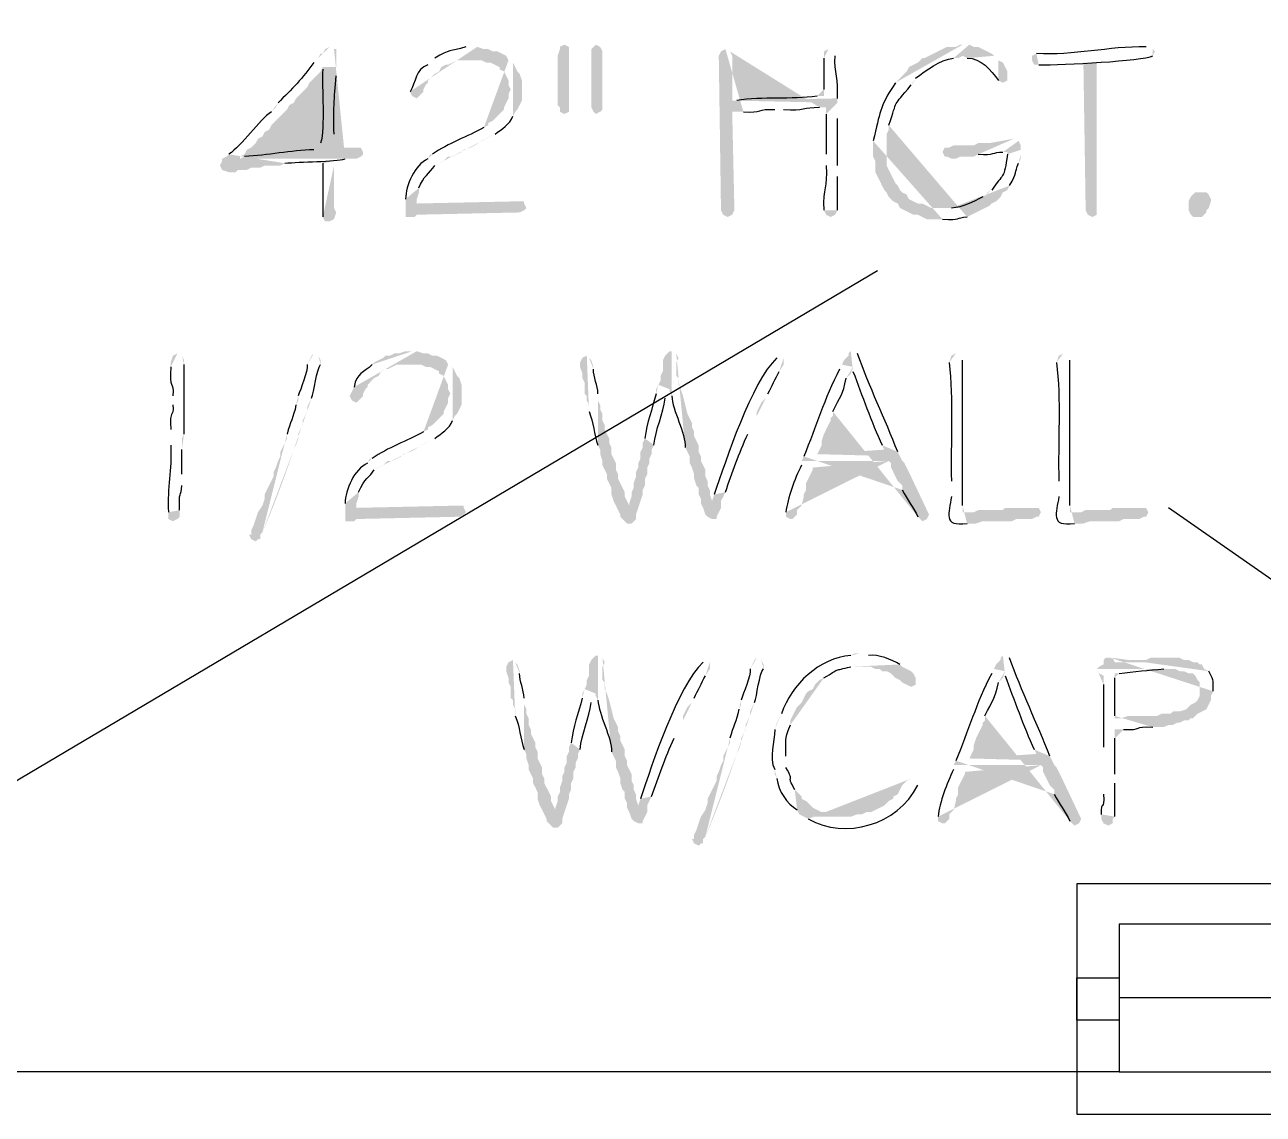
# Model space of a CAD drawing. Header units: inches. Extents: x -167 to 6071, y -6287 to -2731.
# Drawn here: x 1034.34 to 1063.87, y -5935.08 to -5909.11 of the extents above; entities that cross this region are included whole.
import ezdxf

# ---------------------------------------------------------------- set-up
doc = ezdxf.new("R2010")
doc.units = ezdxf.units.IN
doc.header["$LTSCALE"] = 96
doc.header["$MEASUREMENT"] = 0
doc.layers.add('PDF_Geometry', color=7, linetype='Continuous', true_color=0x4a4a4a)
doc.layers.add('PDF_Solid Fills', color=7, linetype='Continuous')

msp = doc.modelspace()

# ---------------------------------------------------------------- hatches: boundary and pattern name
at = {"layer": 'PDF_Solid Fills', "transparency": 33554559}
h = msp.add_hatch(color=256, dxfattribs=at)
h.paths.add_polyline_path([(1041.61, -5909.642), (1041.503, -5909.695), (1041.45, -5909.802), (1041.397, -5909.802), (1041.343, -5909.909), (1041.237, -5910.015)], flags=0)
h.paths.add_polyline_path([(1040.383, -5910.975), (1040.33, -5911.082), (1040.223, -5911.189)], flags=0)
h.paths.add_polyline_path([(1039.21, -5912.202), (1039.157, -5912.255), (1039.05, -5912.309), (1039.05, -5912.362), (1038.997, -5912.469), (1039.05, -5912.575), (1039.21, -5912.629), (1039.37, -5912.629), (1039.423, -5912.575), (1039.637, -5912.575), (1039.743, -5912.522), (1039.957, -5912.522), (1040.063, -5912.469), (1040.437, -5912.469), (1040.543, -5912.415)], flags=0)
h.paths.add_polyline_path([(1041.983, -5912.309), (1042.25, -5912.309), (1039.477, -5912.309), (1039.477, -5912.255), (1039.583, -5912.202), (1039.637, -5912.095), (1039.743, -5912.042), (1039.85, -5911.935), (1039.903, -5911.829), (1040.01, -5911.775), (1040.063, -5911.669), (1040.17, -5911.615), (1040.223, -5911.509), (1040.33, -5911.402), (1040.383, -5911.349), (1040.597, -5911.135), (1040.65, -5911.029), (1040.757, -5910.975), (1040.81, -5910.869), (1040.917, -5910.762), (1040.97, -5910.709), (1041.077, -5910.602), (1041.13, -5910.495), (1041.237, -5910.389), (1041.29, -5910.335), (1041.397, -5910.229), (1041.45, -5910.122), (1041.77, -5910.122), (1041.77, -5909.695), (1041.717, -5909.695)], flags=0)
h = msp.add_hatch(color=256, dxfattribs=at)
h.paths.add_polyline_path([(1045.023, -5909.642), (1044.863, -5909.642)], flags=0)
h.paths.add_polyline_path([(1044.117, -5909.909), (1044.063, -5909.962), (1043.957, -5910.069)], flags=0)
h.paths.add_polyline_path([(1043.53, -5910.709), (1043.583, -5910.815), (1043.69, -5910.869), (1043.743, -5910.815), (1043.85, -5910.709), (1043.85, -5910.655), (1043.903, -5910.549), (1043.957, -5910.495), (1043.957, -5910.442), (1044.01, -5910.389), (1044.117, -5910.282), (1044.223, -5910.229), (1044.277, -5910.122), (1044.383, -5910.069), (1044.437, -5910.069), (1044.65, -5909.962), (1045.877, -5909.962), (1045.823, -5909.855), (1045.717, -5909.802), (1045.61, -5909.749), (1045.503, -5909.749), (1045.397, -5909.695), (1045.29, -5909.695), (1045.13, -5909.642)], flags=0)
for points in [[(1047.21, -5909.589), (1047.103, -5909.642), (1047.103, -5909.695), (1047.05, -5909.855), (1047.05, -5911.029), (1047.103, -5911.082), (1047.103, -5911.189), (1047.21, -5911.242), (1047.317, -5911.189), (1047.317, -5909.642)], [(1047.957, -5909.589), (1047.85, -5909.695), (1047.85, -5911.082), (1047.903, -5911.189), (1047.957, -5911.242), (1048.063, -5911.189), (1048.117, -5911.135), (1048.117, -5909.749), (1048.063, -5909.642)], [(1059.903, -5910.015), (1059.583, -5910.015), (1059.637, -5913.535), (1059.69, -5913.642), (1059.797, -5913.695), (1059.903, -5913.642), (1059.903, -5913.535)], [(1062.303, -5913.695), (1062.197, -5913.695), (1062.143, -5913.642), (1062.09, -5913.535), (1062.09, -5913.322), (1062.143, -5913.215), (1062.25, -5913.109), (1062.517, -5913.109), (1062.57, -5913.162), (1062.623, -5913.269), (1062.623, -5913.322), (1062.57, -5913.482), (1062.517, -5913.535), (1062.517, -5913.589), (1062.41, -5913.695)], [(1046.143, -5913.322), (1043.69, -5913.375), (1043.423, -5913.375), (1043.423, -5913.695), (1043.637, -5913.695), (1043.69, -5913.642), (1046.09, -5913.589), (1046.143, -5913.589), (1046.25, -5913.535), (1046.303, -5913.482), (1046.25, -5913.375), (1046.25, -5913.322)], [(1044.703, -5920.575), (1042.25, -5920.629), (1041.983, -5920.629), (1041.983, -5920.949), (1042.197, -5920.949), (1042.25, -5920.895), (1044.65, -5920.842), (1044.703, -5920.842), (1044.81, -5920.789), (1044.863, -5920.735), (1044.81, -5920.629), (1044.81, -5920.575)], [(1058.357, -5920.629), (1057.717, -5920.629), (1057.663, -5920.682), (1057.077, -5920.682), (1056.97, -5920.735), (1056.703, -5920.735), (1058.57, -5920.735), (1058.517, -5920.629), (1058.463, -5920.629)], [(1060.917, -5920.629), (1060.277, -5920.629), (1060.223, -5920.682), (1059.637, -5920.682), (1059.53, -5920.735), (1059.263, -5920.735), (1061.13, -5920.735), (1061.077, -5920.629), (1061.023, -5920.629)], [(1055.263, -5924.415), (1054.25, -5924.415), (1054.517, -5924.415), (1054.623, -5924.469), (1054.73, -5924.469), (1054.783, -5924.522), (1054.89, -5924.522), (1054.997, -5924.575), (1055.103, -5924.682), (1055.21, -5924.735), (1055.263, -5924.789), (1055.477, -5924.895), (1055.583, -5924.842), (1055.583, -5924.682), (1055.53, -5924.575), (1055.477, -5924.522), (1055.37, -5924.469)], [(1061.557, -5924.202), (1061.183, -5924.202), (1061.077, -5924.255), (1060.703, -5924.255), (1060.597, -5924.309), (1060.33, -5924.309), (1062.303, -5924.309), (1062.197, -5924.309), (1062.09, -5924.255), (1061.983, -5924.255), (1061.877, -5924.202), (1061.717, -5924.202)]]:
    msp.add_hatch(color=256, dxfattribs=at).paths.add_polyline_path(points)
h = msp.add_hatch(color=256, dxfattribs=at)
h.paths.add_polyline_path([(1056.703, -5909.589), (1056.65, -5909.589), (1056.543, -5909.642), (1056.33, -5909.642), (1056.117, -5909.749), (1056.01, -5909.802), (1055.797, -5909.909), (1055.743, -5909.909), (1055.637, -5910.015), (1055.53, -5910.069), (1055.423, -5910.122), (1055.37, -5910.229), (1055.263, -5910.335), (1055.21, -5910.389), (1055.103, -5910.495)], flags=0)
h.paths.add_polyline_path([(1054.57, -5911.882), (1054.57, -5912.255), (1054.623, -5912.362), (1054.623, -5912.629), (1054.677, -5912.735), (1054.73, -5912.842), (1054.783, -5912.949), (1054.837, -5913.055), (1054.89, -5913.109), (1054.943, -5913.215), (1055.05, -5913.322), (1055.157, -5913.375), (1055.21, -5913.482), (1055.317, -5913.535), (1055.423, -5913.589), (1055.53, -5913.642), (1055.637, -5913.642), (1055.743, -5913.695), (1055.85, -5913.749), (1056.223, -5913.749)], flags=0)
h.paths.add_polyline_path([(1056.81, -5913.695), (1057.237, -5913.482), (1055.957, -5913.482), (1055.85, -5913.429), (1055.743, -5913.375), (1055.637, -5913.375), (1055.53, -5913.322), (1055.423, -5913.269), (1055.37, -5913.162), (1055.263, -5913.109), (1055.21, -5913.055), (1055.157, -5912.949), (1055.103, -5912.895), (1055.05, -5912.789), (1054.997, -5912.682), (1054.943, -5912.575), (1054.89, -5912.469), (1054.89, -5911.722), (1054.943, -5911.615), (1054.943, -5911.509)], flags=0)
h.paths.add_polyline_path([(1055.477, -5910.549), (1055.53, -5910.495), (1055.583, -5910.389)], flags=0)
h.paths.add_polyline_path([(1056.49, -5909.909), (1056.597, -5909.909), (1056.703, -5909.855), (1057.45, -5909.855), (1057.397, -5909.802), (1057.29, -5909.749), (1057.183, -5909.695), (1057.077, -5909.642), (1056.97, -5909.642), (1056.863, -5909.589)], flags=0)
h = msp.add_hatch(color=256, dxfattribs=at)
h.paths.add_polyline_path([(1061.13, -5909.642), (1061.077, -5909.642)], flags=0)
h.paths.add_polyline_path([(1058.463, -5909.802), (1058.357, -5909.855), (1058.357, -5909.962), (1058.41, -5910.069), (1058.517, -5910.069)], flags=0)
h.paths.add_polyline_path([(1061.237, -5909.855), (1061.29, -5909.749), (1061.237, -5909.695)], flags=0)
h = msp.add_hatch(color=256, dxfattribs=at)
h.paths.add_polyline_path([(1045.877, -5909.962), (1045.023, -5909.962), (1045.237, -5909.962), (1045.343, -5910.015), (1045.45, -5910.015), (1045.663, -5910.122), (1045.663, -5910.175), (1045.77, -5910.229), (1045.823, -5910.335), (1045.877, -5910.442), (1045.877, -5910.549), (1045.93, -5910.655), (1045.877, -5910.762), (1045.877, -5910.869), (1045.823, -5910.975), (1045.77, -5911.082), (1045.77, -5911.135), (1045.663, -5911.242), (1045.61, -5911.295), (1045.503, -5911.402), (1045.397, -5911.455), (1045.397, -5911.509), (1045.29, -5911.562)], flags=0)
h.paths.add_polyline_path([(1044.063, -5912.202), (1044.01, -5912.202), (1043.957, -5912.309)], flags=0)
h.paths.add_polyline_path([(1043.423, -5913.269), (1043.423, -5913.375), (1043.69, -5913.375), (1043.69, -5913.269), (1043.743, -5913.109), (1043.743, -5913.002)], flags=0)
h.paths.add_polyline_path([(1044.117, -5912.469), (1044.223, -5912.415), (1044.33, -5912.362), (1044.437, -5912.255), (1044.543, -5912.255), (1044.757, -5912.149), (1044.81, -5912.095), (1044.97, -5912.042), (1045.077, -5911.989), (1045.237, -5911.882), (1045.557, -5911.722)], flags=0)
h.paths.add_polyline_path([(1045.983, -5911.295), (1046.037, -5911.189), (1046.09, -5911.135), (1046.143, -5911.029), (1046.197, -5910.922), (1046.197, -5910.442), (1046.143, -5910.282), (1046.09, -5910.229), (1046.037, -5910.122), (1045.983, -5910.015)], flags=0)
h = msp.add_hatch(color=256, dxfattribs=at)
h.paths.add_polyline_path([(1051.05, -5909.695), (1050.943, -5909.749), (1050.89, -5909.855), (1050.943, -5913.535), (1050.997, -5913.642), (1051.103, -5913.695), (1051.21, -5913.642), (1051.263, -5913.535), (1051.21, -5911.189), (1051.477, -5911.189)], flags=0)
h.paths.add_polyline_path([(1052.223, -5911.135), (1052.437, -5911.135)], flags=0)
h.paths.add_polyline_path([(1053.29, -5911.082), (1053.45, -5911.082), (1053.717, -5910.975), (1051.21, -5910.922), (1051.21, -5909.855), (1051.157, -5909.749)], flags=0)
h = msp.add_hatch(color=256, dxfattribs=at)
h.paths.add_polyline_path([(1053.503, -5909.695), (1053.397, -5909.749), (1053.397, -5909.909)], flags=0)
h.paths.add_polyline_path([(1053.397, -5910.655), (1053.397, -5910.815), (1053.237, -5910.815)], flags=0)
h.paths.add_polyline_path([(1051.317, -5910.922), (1051.21, -5910.922), (1053.717, -5910.975), (1053.717, -5910.869)], flags=0)
h.paths.add_polyline_path([(1053.663, -5909.855), (1053.61, -5909.749)], flags=0)
h = msp.add_hatch(color=256, dxfattribs=at)
h.paths.add_polyline_path([(1057.45, -5909.855), (1056.703, -5909.855), (1056.81, -5909.909)], flags=0)
h.paths.add_polyline_path([(1057.557, -5910.442), (1057.663, -5910.495), (1057.77, -5910.442), (1057.77, -5910.229), (1057.717, -5910.122), (1057.663, -5910.015), (1057.557, -5909.962)], flags=0)
h = msp.add_hatch(color=256, dxfattribs=at)
h.paths.add_polyline_path([(1041.77, -5910.122), (1041.45, -5910.122), (1041.45, -5910.175)], flags=0)
h.paths.add_polyline_path([(1041.397, -5911.935), (1041.397, -5912.095), (1041.237, -5912.095)], flags=0)
h.paths.add_polyline_path([(1039.583, -5912.255), (1039.477, -5912.309), (1042.25, -5912.309), (1042.357, -5912.255), (1042.41, -5912.202), (1042.41, -5912.149), (1042.357, -5912.042), (1041.717, -5912.042), (1041.717, -5911.722)], flags=0)
h.paths.add_polyline_path([(1041.77, -5910.335), (1041.77, -5910.229)], flags=0)
h = msp.add_hatch(color=256, dxfattribs=at)
h.paths.add_polyline_path([(1053.717, -5910.975), (1053.45, -5911.082), (1053.45, -5911.242)], flags=0)
h.paths.add_polyline_path([(1053.45, -5912.202), (1053.45, -5912.469)], flags=0)
h.paths.add_polyline_path([(1053.397, -5913.535), (1053.45, -5913.642), (1053.557, -5913.695), (1053.663, -5913.642), (1053.717, -5913.535)], flags=0)
h.paths.add_polyline_path([(1053.717, -5912.735), (1053.717, -5912.469)], flags=0)
h.paths.add_polyline_path([(1053.717, -5911.349), (1053.717, -5911.082)], flags=0)
h = msp.add_hatch(color=256, dxfattribs=at)
h.paths.add_polyline_path([(1057.93, -5911.829), (1057.343, -5911.935), (1057.077, -5911.935), (1056.97, -5911.989), (1056.49, -5911.989), (1056.383, -5912.042), (1056.277, -5912.042), (1056.223, -5912.149), (1056.277, -5912.255), (1056.33, -5912.255), (1056.437, -5912.309), (1056.543, -5912.309), (1056.65, -5912.255), (1056.97, -5912.255), (1057.077, -5912.202)], flags=0)
h.paths.add_polyline_path([(1057.663, -5912.149), (1057.77, -5912.149), (1058.09, -5912.095), (1058.09, -5911.989), (1058.037, -5911.882)], flags=0)
h = msp.add_hatch(color=256, dxfattribs=at)
h.paths.add_polyline_path([(1058.09, -5912.095), (1057.77, -5912.149), (1057.77, -5912.202)], flags=0)
h.paths.add_polyline_path([(1057.397, -5913.055), (1057.29, -5913.109), (1057.29, -5913.162), (1057.183, -5913.215)], flags=0)
h.paths.add_polyline_path([(1056.437, -5913.482), (1056.277, -5913.482), (1057.237, -5913.482), (1057.343, -5913.429), (1057.397, -5913.375), (1057.503, -5913.322), (1057.61, -5913.215), (1057.663, -5913.109), (1057.77, -5913.055), (1057.823, -5912.949)], flags=0)
h.paths.add_polyline_path([(1058.037, -5912.415), (1058.09, -5912.309), (1058.09, -5912.202)], flags=0)
h = msp.add_hatch(color=256, dxfattribs=at)
h.paths.add_polyline_path([(1041.717, -5912.362), (1041.45, -5912.362), (1041.45, -5912.415)], flags=0)
h.paths.add_polyline_path([(1041.45, -5913.695), (1041.503, -5913.802), (1041.61, -5913.802), (1041.717, -5913.749), (1041.77, -5913.589), (1041.717, -5913.482), (1041.717, -5912.469)], flags=0)
h = msp.add_hatch(color=256, dxfattribs=at)
h.paths.add_polyline_path([(1037.983, -5916.949), (1037.877, -5917.002), (1037.823, -5917.162), (1037.823, -5917.269)], flags=0)
h.paths.add_polyline_path([(1037.877, -5917.962), (1037.877, -5918.175)], flags=0)
h.paths.add_polyline_path([(1037.823, -5918.762), (1037.823, -5919.135)], flags=0)
h.paths.add_polyline_path([(1037.77, -5920.735), (1037.77, -5920.895), (1037.877, -5920.949), (1037.983, -5920.895), (1038.037, -5920.842), (1038.037, -5920.682)], flags=0)
h.paths.add_polyline_path([(1038.09, -5920.095), (1038.09, -5919.829)], flags=0)
h.paths.add_polyline_path([(1038.09, -5919.242), (1038.09, -5918.975), (1038.143, -5918.869)], flags=0)
h.paths.add_polyline_path([(1038.143, -5917.215), (1038.143, -5917.109), (1038.09, -5917.002)], flags=0)
h = msp.add_hatch(color=256, dxfattribs=at)
h.paths.add_polyline_path([(1041.237, -5916.949), (1041.183, -5917.002), (1041.077, -5917.215)], flags=0)
h.paths.add_polyline_path([(1040.863, -5917.962), (1040.863, -5918.069), (1040.81, -5918.175)], flags=0)
h.paths.add_polyline_path([(1040.597, -5918.869), (1040.597, -5918.975), (1040.543, -5919.082), (1040.49, -5919.189), (1040.437, -5919.295), (1040.437, -5919.402), (1040.383, -5919.509), (1040.33, -5919.669), (1040.277, -5919.775), (1040.277, -5919.882), (1040.223, -5919.989), (1040.17, -5920.095), (1040.117, -5920.202), (1040.063, -5920.309), (1040.063, -5920.415), (1040.01, -5920.575), (1039.903, -5920.735), (1039.85, -5920.895), (1039.797, -5921.055), (1039.743, -5921.162), (1039.743, -5921.269), (1039.69, -5921.269), (1039.743, -5921.375), (1039.85, -5921.429), (1039.903, -5921.375), (1039.957, -5921.375), (1039.957, -5921.269), (1040.01, -5921.215)], flags=0)
h.paths.add_polyline_path([(1040.01, -5921.215, 0.021957), (1040.757, -5919.242)], flags=0)
h.paths.add_polyline_path([(1040.757, -5919.242), (1040.81, -5919.135), (1040.863, -5918.975), (1040.863, -5918.869), (1040.97, -5918.655), (1040.97, -5918.549), (1041.077, -5918.335), (1041.077, -5918.229), (1041.183, -5918.015)], flags=0)
h.paths.add_polyline_path([(1041.397, -5917.215), (1041.397, -5917.109), (1041.343, -5917.002)], flags=0)
h = msp.add_hatch(color=256, dxfattribs=at)
h.paths.add_polyline_path([(1043.583, -5916.895), (1043.423, -5916.895), (1043.263, -5916.949), (1043.157, -5916.949), (1043.05, -5917.002), (1042.943, -5917.002), (1042.89, -5917.055), (1042.677, -5917.162), (1042.623, -5917.215)], flags=0)
h.paths.add_polyline_path([(1042.197, -5917.749), (1042.143, -5917.855), (1042.09, -5917.962), (1042.143, -5918.069), (1042.25, -5918.122), (1042.303, -5918.069), (1042.41, -5917.962), (1042.41, -5917.909), (1042.463, -5917.802), (1042.517, -5917.749), (1042.517, -5917.695), (1042.57, -5917.642), (1042.677, -5917.535), (1042.783, -5917.482), (1042.837, -5917.375), (1042.943, -5917.322), (1042.997, -5917.322), (1043.21, -5917.215), (1044.437, -5917.215), (1044.383, -5917.109), (1044.17, -5917.002), (1044.063, -5917.002), (1043.957, -5916.949), (1043.85, -5916.949), (1043.69, -5916.895)], flags=0)
h = msp.add_hatch(color=256, dxfattribs=at)
h.paths.add_polyline_path([(1047.743, -5917.002), (1047.637, -5917.055), (1047.583, -5917.162), (1047.583, -5917.269), (1047.637, -5917.429), (1047.637, -5917.535), (1047.69, -5917.642), (1047.69, -5917.909), (1047.743, -5917.962), (1047.743, -5918.069), (1047.797, -5918.175), (1047.797, -5918.335)], flags=0)
h.paths.add_polyline_path([(1048.01, -5919.135), (1048.063, -5919.242), (1048.063, -5919.349), (1048.117, -5919.509), (1048.117, -5919.615), (1048.17, -5919.722), (1048.223, -5919.829), (1048.223, -5919.935), (1048.277, -5920.042), (1048.33, -5920.149), (1048.33, -5920.309), (1048.383, -5920.469), (1048.437, -5920.575), (1048.49, -5920.682), (1048.543, -5920.789), (1048.543, -5920.842), (1048.597, -5920.895), (1048.703, -5921.002), (1048.81, -5921.002), (1048.863, -5920.949), (1048.917, -5920.895), (1048.917, -5920.789), (1048.97, -5920.629), (1048.757, -5920.629), (1048.757, -5920.575), (1048.703, -5920.469), (1048.65, -5920.362), (1048.65, -5920.255), (1048.597, -5920.149), (1048.543, -5920.042), (1048.49, -5919.935), (1048.49, -5919.829), (1048.437, -5919.722), (1048.437, -5919.562), (1048.383, -5919.455), (1048.33, -5919.349), (1048.33, -5919.189), (1048.277, -5919.082), (1048.277, -5918.975), (1048.223, -5918.869), (1048.17, -5918.762), (1048.17, -5918.655), (1048.117, -5918.549), (1048.117, -5918.389), (1048.063, -5918.282), (1048.063, -5918.175), (1048.01, -5918.069), (1048.01, -5917.909)], flags=0)
h.paths.add_polyline_path([(1047.903, -5917.322), (1047.903, -5917.269), (1047.85, -5917.109), (1047.797, -5917.055)], flags=0)
h = msp.add_hatch(color=256, dxfattribs=at)
h.paths.add_polyline_path([(1049.77, -5916.895), (1049.717, -5916.895), (1049.61, -5917.002), (1049.557, -5917.109), (1049.557, -5917.375), (1049.503, -5917.482), (1049.503, -5917.589), (1049.45, -5917.695), (1049.717, -5917.802), (1049.717, -5917.855), (1049.77, -5917.962)], flags=0)
h.paths.add_polyline_path([(1050.09, -5919.189), (1050.197, -5919.402), (1050.197, -5919.562), (1050.25, -5919.669), (1050.303, -5919.829), (1050.303, -5919.935), (1050.357, -5920.095), (1050.41, -5920.149), (1050.41, -5920.309), (1050.463, -5920.415), (1050.463, -5920.522), (1050.517, -5920.629), (1050.57, -5920.789), (1050.623, -5920.842), (1050.73, -5920.895), (1050.837, -5920.895), (1050.837, -5920.842), (1050.89, -5920.735), (1050.943, -5920.629), (1050.943, -5920.469), (1050.73, -5920.469), (1050.677, -5920.309), (1050.677, -5920.202), (1050.623, -5920.095), (1050.623, -5919.989), (1050.57, -5919.882), (1050.57, -5919.722), (1050.517, -5919.615), (1050.463, -5919.509), (1050.463, -5919.402), (1050.41, -5919.295), (1050.41, -5919.135), (1050.357, -5919.029), (1050.303, -5918.922), (1050.303, -5918.815), (1050.25, -5918.709), (1050.25, -5918.602), (1050.197, -5918.495), (1050.143, -5918.389), (1050.09, -5918.175), (1050.037, -5917.962), (1049.983, -5917.802), (1049.93, -5917.695), (1049.93, -5917.535), (1049.877, -5917.482), (1049.877, -5917.162), (1049.93, -5917.055), (1049.877, -5916.949)], flags=0)
h = msp.add_hatch(color=256, dxfattribs=at)
h.paths.add_polyline_path([(1052.33, -5917.055), (1052.277, -5917.055)], flags=0)
h.paths.add_polyline_path([(1050.783, -5920.309), (1050.73, -5920.469), (1050.943, -5920.469), (1050.997, -5920.362), (1051.05, -5920.255)], flags=0)
h.paths.add_polyline_path([(1051.583, -5918.869), (1051.637, -5918.762), (1051.743, -5918.549), (1051.797, -5918.442), (1051.797, -5918.335), (1051.85, -5918.229), (1051.903, -5918.122), (1052.01, -5918.015), (1052.063, -5917.909)], flags=0)
h.paths.add_polyline_path([(1052.33, -5917.375), (1052.437, -5917.215), (1052.437, -5917.055)], flags=0)
h = msp.add_hatch(color=256, dxfattribs=at)
h.paths.add_polyline_path([(1054.037, -5916.895), (1053.983, -5916.949), (1053.983, -5917.002), (1053.877, -5917.109), (1053.823, -5917.215), (1054.09, -5917.269), (1054.09, -5917.375)], flags=0)
h.paths.add_polyline_path([(1054.783, -5919.135), (1054.837, -5919.242), (1053.237, -5919.349), (1055.21, -5919.402), (1055.157, -5919.295)], flags=0)
h.paths.add_polyline_path([(1054.197, -5916.949), (1054.143, -5916.895)], flags=0)
h = msp.add_hatch(color=256, dxfattribs=at)
h.paths.add_polyline_path([(1056.543, -5916.949), (1056.437, -5917.002), (1056.383, -5917.162)], flags=0)
h.paths.add_polyline_path([(1056.437, -5919.989), (1056.437, -5920.362)], flags=0)
h.paths.add_polyline_path([(1056.81, -5921.002), (1057.023, -5921.002), (1057.183, -5920.949), (1057.877, -5920.949), (1057.983, -5920.895), (1058.357, -5920.895), (1058.463, -5920.842), (1058.517, -5920.842), (1058.57, -5920.735), (1056.703, -5920.735), (1056.703, -5920.575)], flags=0)
h.paths.add_polyline_path([(1056.703, -5917.109), (1056.65, -5917.002)], flags=0)
h = msp.add_hatch(color=256, dxfattribs=at)
h.paths.add_polyline_path([(1059.103, -5916.949), (1058.997, -5917.002), (1058.943, -5917.162)], flags=0)
h.paths.add_polyline_path([(1058.997, -5919.989), (1058.997, -5920.362)], flags=0)
h.paths.add_polyline_path([(1059.37, -5921.002), (1059.583, -5921.002), (1059.743, -5920.949), (1060.437, -5920.949), (1060.543, -5920.895), (1060.917, -5920.895), (1061.023, -5920.842), (1061.077, -5920.842), (1061.13, -5920.735), (1059.263, -5920.735), (1059.263, -5920.575)], flags=0)
h.paths.add_polyline_path([(1059.263, -5917.109), (1059.21, -5917.002)], flags=0)
h = msp.add_hatch(color=256, dxfattribs=at)
h.paths.add_polyline_path([(1044.437, -5917.215), (1043.583, -5917.215), (1043.797, -5917.215), (1043.903, -5917.269), (1044.01, -5917.269), (1044.223, -5917.375), (1044.223, -5917.429), (1044.33, -5917.482), (1044.383, -5917.589), (1044.437, -5917.695), (1044.437, -5917.802), (1044.49, -5917.909), (1044.437, -5918.015), (1044.437, -5918.122), (1044.383, -5918.229), (1044.33, -5918.335), (1044.33, -5918.389), (1044.223, -5918.495), (1044.17, -5918.549), (1044.063, -5918.655), (1043.957, -5918.709), (1043.957, -5918.762), (1043.85, -5918.815)], flags=0)
h.paths.add_polyline_path([(1042.623, -5919.455), (1042.57, -5919.455), (1042.517, -5919.562)], flags=0)
h.paths.add_polyline_path([(1041.983, -5920.522), (1041.983, -5920.629), (1042.25, -5920.629), (1042.25, -5920.522), (1042.303, -5920.362), (1042.303, -5920.255)], flags=0)
h.paths.add_polyline_path([(1042.677, -5919.722), (1042.89, -5919.615), (1042.997, -5919.509), (1043.103, -5919.509), (1043.317, -5919.402), (1043.37, -5919.349), (1043.53, -5919.295), (1043.637, -5919.242), (1043.797, -5919.135), (1043.903, -5919.082), (1044.117, -5918.975)], flags=0)
h.paths.add_polyline_path([(1044.543, -5918.549), (1044.597, -5918.442), (1044.65, -5918.389), (1044.703, -5918.282), (1044.757, -5918.175), (1044.757, -5917.695), (1044.703, -5917.535), (1044.65, -5917.482), (1044.597, -5917.375), (1044.543, -5917.269)], flags=0)
h = msp.add_hatch(color=256, dxfattribs=at)
h.paths.add_polyline_path([(1053.823, -5917.215), (1053.77, -5917.322)], flags=0)
h.paths.add_polyline_path([(1052.917, -5919.402), (1052.863, -5919.509), (1054.943, -5919.509), (1054.997, -5919.562), (1054.997, -5919.669), (1055.05, -5919.775), (1055.103, -5919.882), (1055.157, -5919.989), (1055.263, -5920.095), (1055.263, -5920.202)], flags=0)
h.paths.add_polyline_path([(1055.637, -5920.842), (1055.743, -5920.949), (1055.85, -5920.895), (1055.903, -5920.789), (1055.423, -5919.775), (1055.317, -5919.562), (1055.263, -5919.509), (1055.21, -5919.402), (1053.237, -5919.349), (1053.29, -5919.242), (1053.343, -5919.135), (1053.343, -5919.029), (1053.397, -5918.869), (1053.45, -5918.762), (1053.503, -5918.655), (1053.557, -5918.549), (1053.557, -5918.495), (1053.61, -5918.442), (1053.61, -5918.335)], flags=0)
h.paths.add_polyline_path([(1053.93, -5917.535), (1054.037, -5917.429), (1054.09, -5917.269)], flags=0)
h = msp.add_hatch(color=256, dxfattribs=at)
h.paths.add_polyline_path([(1049.45, -5917.695), (1049.397, -5917.802), (1049.397, -5917.909)], flags=0)
h.paths.add_polyline_path([(1049.13, -5918.975), (1049.077, -5919.082), (1049.077, -5919.189), (1049.023, -5919.295), (1049.023, -5919.455), (1048.97, -5919.562), (1048.97, -5919.669), (1048.917, -5919.775), (1048.917, -5919.882), (1048.863, -5920.042), (1048.863, -5920.149), (1048.81, -5920.255), (1048.81, -5920.362), (1048.757, -5920.522), (1048.757, -5920.629), (1048.97, -5920.629), (1049.023, -5920.469), (1049.077, -5920.309), (1049.077, -5920.202), (1049.13, -5920.095), (1049.13, -5919.935), (1049.183, -5919.829), (1049.183, -5919.669), (1049.237, -5919.562), (1049.237, -5919.455), (1049.29, -5919.349), (1049.29, -5919.242), (1049.343, -5919.135)], flags=0)
h.paths.add_polyline_path([(1049.61, -5918.015), (1049.663, -5917.909), (1049.717, -5917.802)], flags=0)
h = msp.add_hatch(color=256, dxfattribs=at)
h.paths.add_polyline_path([(1052.863, -5919.509), (1052.863, -5919.615)], flags=0)
h.paths.add_polyline_path([(1052.49, -5920.735), (1052.49, -5920.842), (1052.597, -5920.895), (1052.65, -5920.895), (1052.757, -5920.789), (1052.757, -5920.682), (1052.863, -5920.575), (1052.917, -5920.362), (1052.917, -5920.309), (1052.97, -5920.202), (1052.97, -5920.042), (1053.077, -5919.829), (1053.13, -5919.722), (1053.13, -5919.669), (1054.943, -5919.509)], flags=0)
h = msp.add_hatch(color=256, dxfattribs=at)
h.paths.add_polyline_path([(1048.01, -5924.149), (1047.957, -5924.149), (1047.85, -5924.255), (1047.797, -5924.362), (1047.797, -5924.629), (1047.743, -5924.735), (1047.743, -5924.842), (1047.69, -5924.949), (1047.957, -5925.055), (1047.957, -5925.109), (1048.01, -5925.215)], flags=0)
h.paths.add_polyline_path([(1048.33, -5926.442), (1048.383, -5926.549), (1048.437, -5926.655), (1048.437, -5926.815), (1048.49, -5926.922), (1048.543, -5927.082), (1048.543, -5927.189), (1048.597, -5927.349), (1048.65, -5927.402), (1048.65, -5927.562), (1048.703, -5927.669), (1048.703, -5927.775), (1048.757, -5927.882), (1048.81, -5928.042), (1048.863, -5928.095), (1048.97, -5928.149), (1049.077, -5928.149), (1049.077, -5928.095), (1049.183, -5927.882), (1049.183, -5927.722), (1048.97, -5927.722), (1048.917, -5927.562), (1048.917, -5927.455), (1048.863, -5927.349), (1048.863, -5927.242), (1048.81, -5927.135), (1048.81, -5926.975), (1048.757, -5926.869), (1048.703, -5926.762), (1048.703, -5926.655), (1048.65, -5926.549), (1048.65, -5926.389), (1048.597, -5926.282), (1048.543, -5926.175), (1048.543, -5926.069), (1048.49, -5925.962), (1048.49, -5925.855), (1048.437, -5925.749), (1048.383, -5925.642), (1048.33, -5925.429), (1048.277, -5925.215), (1048.223, -5925.055), (1048.17, -5924.949), (1048.17, -5924.789), (1048.117, -5924.735), (1048.117, -5924.415), (1048.17, -5924.309), (1048.117, -5924.202)], flags=0)
h = msp.add_hatch(color=256, dxfattribs=at)
h.paths.add_polyline_path([(1054.25, -5924.095), (1054.143, -5924.095), (1054.037, -5924.149)], flags=0)
h.paths.add_polyline_path([(1052.383, -5925.535), (1052.33, -5925.642), (1052.277, -5925.749), (1052.223, -5925.909)], flags=0)
h.paths.add_polyline_path([(1052.223, -5926.869), (1052.223, -5926.975), (1052.277, -5927.082)], flags=0)
h.paths.add_polyline_path([(1052.757, -5927.829), (1052.81, -5927.935), (1052.917, -5927.989), (1053.93, -5927.989), (1053.823, -5927.989), (1053.663, -5927.935), (1053.557, -5927.935), (1053.45, -5927.882), (1053.343, -5927.882), (1053.13, -5927.775), (1053.077, -5927.722), (1052.97, -5927.615), (1052.863, -5927.562), (1052.863, -5927.509), (1052.757, -5927.402), (1052.703, -5927.349)], flags=0)
h.paths.add_polyline_path([(1052.49, -5926.815), (1052.49, -5926.549)], flags=0)
h.paths.add_polyline_path([(1052.597, -5925.802), (1052.597, -5925.695), (1052.65, -5925.589), (1052.757, -5925.375), (1052.863, -5925.269), (1052.97, -5925.055), (1053.023, -5925.002), (1053.13, -5924.949), (1053.183, -5924.842), (1053.29, -5924.735), (1053.397, -5924.682)], flags=0)
h.paths.add_polyline_path([(1054.037, -5924.415), (1055.263, -5924.415), (1055.21, -5924.362)], flags=0)
h.paths.add_polyline_path([(1054.463, -5924.149), (1054.357, -5924.095)], flags=0)
h = msp.add_hatch(color=256, dxfattribs=at)
h.paths.add_polyline_path([(1057.663, -5924.149), (1057.61, -5924.202), (1057.61, -5924.255), (1057.557, -5924.309), (1057.503, -5924.362), (1057.45, -5924.469), (1057.717, -5924.522), (1057.717, -5924.629)], flags=0)
h.paths.add_polyline_path([(1058.41, -5926.389), (1058.463, -5926.495), (1056.863, -5926.602), (1058.837, -5926.655), (1058.783, -5926.549)], flags=0)
h.paths.add_polyline_path([(1057.823, -5924.202), (1057.77, -5924.149)], flags=0)
h = msp.add_hatch(color=256, dxfattribs=at)
h.paths.add_polyline_path([(1045.983, -5924.255), (1045.877, -5924.309), (1045.823, -5924.415), (1045.823, -5924.522), (1045.877, -5924.682), (1045.877, -5924.789), (1045.93, -5924.895), (1045.93, -5925.162), (1045.983, -5925.215), (1045.983, -5925.322), (1046.037, -5925.429), (1046.037, -5925.589)], flags=0)
h.paths.add_polyline_path([(1046.25, -5926.389), (1046.303, -5926.495), (1046.303, -5926.602), (1046.357, -5926.762), (1046.357, -5926.869), (1046.41, -5926.975), (1046.463, -5927.082), (1046.463, -5927.189), (1046.517, -5927.295), (1046.57, -5927.402), (1046.57, -5927.562), (1046.623, -5927.722), (1046.677, -5927.829), (1046.73, -5927.935), (1046.783, -5928.042), (1046.783, -5928.095), (1046.837, -5928.149), (1046.943, -5928.255), (1047.05, -5928.255), (1047.103, -5928.202), (1047.157, -5928.149), (1047.157, -5928.042), (1047.21, -5927.882), (1046.997, -5927.882), (1046.997, -5927.829), (1046.943, -5927.722), (1046.89, -5927.615), (1046.89, -5927.509), (1046.837, -5927.402), (1046.783, -5927.295), (1046.73, -5927.189), (1046.73, -5927.082), (1046.677, -5926.975), (1046.677, -5926.815), (1046.623, -5926.709), (1046.57, -5926.602), (1046.57, -5926.442), (1046.517, -5926.335), (1046.517, -5926.229), (1046.41, -5926.015), (1046.41, -5925.909), (1046.357, -5925.802), (1046.357, -5925.642), (1046.303, -5925.535), (1046.303, -5925.429), (1046.25, -5925.322), (1046.25, -5925.162)], flags=0)
h.paths.add_polyline_path([(1046.143, -5924.575), (1046.143, -5924.522), (1046.09, -5924.362), (1046.037, -5924.309)], flags=0)
h = msp.add_hatch(color=256, dxfattribs=at)
h.paths.add_polyline_path([(1050.57, -5924.309), (1050.517, -5924.309)], flags=0)
h.paths.add_polyline_path([(1049.023, -5927.562), (1048.97, -5927.722), (1049.183, -5927.722), (1049.29, -5927.509)], flags=0)
h.paths.add_polyline_path([(1049.823, -5926.122), (1049.877, -5926.015), (1049.983, -5925.802), (1050.037, -5925.695), (1050.037, -5925.589), (1050.09, -5925.482), (1050.143, -5925.375), (1050.25, -5925.269), (1050.303, -5925.162)], flags=0)
h.paths.add_polyline_path([(1050.57, -5924.629), (1050.677, -5924.469), (1050.677, -5924.309)], flags=0)
h = msp.add_hatch(color=256, dxfattribs=at)
h.paths.add_polyline_path([(1051.797, -5924.202), (1051.743, -5924.255), (1051.69, -5924.362), (1051.637, -5924.469)], flags=0)
h.paths.add_polyline_path([(1051.423, -5925.215), (1051.423, -5925.322), (1051.37, -5925.429)], flags=0)
h.paths.add_polyline_path([(1051.157, -5926.122), (1051.157, -5926.229), (1051.103, -5926.335), (1051.05, -5926.442), (1050.997, -5926.549), (1050.997, -5926.655), (1050.943, -5926.762), (1050.89, -5926.922), (1050.837, -5927.029), (1050.837, -5927.135), (1050.783, -5927.242), (1050.73, -5927.349), (1050.677, -5927.455), (1050.623, -5927.562), (1050.623, -5927.669), (1050.57, -5927.829), (1050.463, -5927.989), (1050.41, -5928.149), (1050.357, -5928.309), (1050.303, -5928.415), (1050.303, -5928.522), (1050.25, -5928.522), (1050.303, -5928.629), (1050.41, -5928.682), (1050.463, -5928.629), (1050.517, -5928.629), (1050.517, -5928.522), (1050.57, -5928.469)], flags=0)
h.paths.add_polyline_path([(1050.57, -5928.469, 0.021773), (1051.317, -5926.495)], flags=0)
h.paths.add_polyline_path([(1051.317, -5926.495), (1051.37, -5926.389), (1051.423, -5926.229), (1051.423, -5926.122), (1051.53, -5925.909), (1051.53, -5925.802), (1051.583, -5925.695), (1051.637, -5925.589), (1051.637, -5925.482), (1051.743, -5925.269)], flags=0)
h.paths.add_polyline_path([(1051.957, -5924.469), (1051.957, -5924.362), (1051.903, -5924.255)], flags=0)
h = msp.add_hatch(color=256, dxfattribs=at)
h.paths.add_polyline_path([(1060.223, -5924.202), (1060.117, -5924.202), (1060.063, -5924.255), (1060.063, -5924.362), (1059.957, -5924.415), (1059.903, -5924.469), (1061.77, -5924.469), (1061.877, -5924.522), (1061.983, -5924.522), (1062.09, -5924.575), (1062.197, -5924.575), (1062.25, -5924.629), (1062.303, -5924.735), (1062.357, -5924.789), (1062.357, -5925.109), (1062.303, -5925.215), (1062.25, -5925.269), (1062.143, -5925.322), (1062.037, -5925.429), (1061.877, -5925.482), (1061.717, -5925.482), (1061.663, -5925.535), (1061.45, -5925.535), (1061.343, -5925.589), (1060.65, -5925.589), (1060.49, -5925.642), (1060.33, -5925.642), (1062.197, -5925.642), (1062.303, -5925.535), (1062.41, -5925.482), (1062.517, -5925.429), (1062.623, -5925.215), (1062.623, -5925.109), (1062.677, -5925.002)], flags=0)
h.paths.add_polyline_path([(1062.57, -5924.522), (1062.463, -5924.469), (1062.41, -5924.362), (1062.357, -5924.362), (1062.303, -5924.309), (1060.33, -5924.309), (1060.277, -5924.202)], flags=0)
h = msp.add_hatch(color=256, dxfattribs=at)
h.paths.add_polyline_path([(1057.45, -5924.469), (1057.397, -5924.575)], flags=0)
h.paths.add_polyline_path([(1056.543, -5926.655), (1056.49, -5926.762), (1058.57, -5926.762), (1058.623, -5926.815), (1058.623, -5926.922), (1058.677, -5927.029), (1058.73, -5927.135), (1058.783, -5927.242), (1058.89, -5927.349), (1058.89, -5927.455)], flags=0)
h.paths.add_polyline_path([(1059.263, -5928.095), (1059.317, -5928.149), (1059.37, -5928.202), (1059.477, -5928.149), (1059.53, -5928.042), (1059.05, -5927.029), (1058.997, -5926.922), (1058.943, -5926.815), (1058.89, -5926.762), (1058.837, -5926.655), (1056.863, -5926.602), (1056.97, -5926.389), (1056.97, -5926.282), (1057.023, -5926.122), (1057.077, -5926.015), (1057.183, -5925.802), (1057.183, -5925.749), (1057.237, -5925.695), (1057.237, -5925.589)], flags=0)
h.paths.add_polyline_path([(1057.557, -5924.789), (1057.663, -5924.682), (1057.717, -5924.522)], flags=0)
h = msp.add_hatch(color=256, dxfattribs=at)
h.paths.add_polyline_path([(1059.903, -5924.469), (1059.957, -5924.575), (1060.063, -5924.629), (1060.063, -5924.842)], flags=0)
h.paths.add_polyline_path([(1060.063, -5926.335), (1060.063, -5927.455)], flags=0)
h.paths.add_polyline_path([(1060.01, -5927.935), (1060.01, -5928.042), (1060.063, -5928.149), (1060.17, -5928.202), (1060.277, -5928.149), (1060.277, -5928.042), (1060.33, -5927.989)], flags=0)
h.paths.add_polyline_path([(1060.33, -5927.189), (1060.33, -5926.975)], flags=0)
h.paths.add_polyline_path([(1060.33, -5926.122), (1060.33, -5925.909), (1060.543, -5925.909)], flags=0)
h.paths.add_polyline_path([(1061.237, -5925.855), (1061.503, -5925.855), (1061.61, -5925.802), (1061.717, -5925.802), (1061.823, -5925.749), (1061.877, -5925.749), (1061.983, -5925.695), (1062.09, -5925.695), (1062.143, -5925.642), (1062.197, -5925.642), (1060.33, -5925.642), (1060.33, -5925.589)], flags=0)
h.paths.add_polyline_path([(1060.33, -5924.682), (1060.33, -5924.575), (1060.437, -5924.575)], flags=0)
h.paths.add_polyline_path([(1061.503, -5924.469), (1061.61, -5924.469)], flags=0)
h = msp.add_hatch(color=256, dxfattribs=at)
h.paths.add_polyline_path([(1047.69, -5924.949), (1047.637, -5925.055), (1047.637, -5925.162)], flags=0)
h.paths.add_polyline_path([(1047.37, -5926.229), (1047.317, -5926.335), (1047.317, -5926.442), (1047.263, -5926.549), (1047.263, -5926.709), (1047.21, -5926.815), (1047.21, -5926.922), (1047.157, -5927.029), (1047.157, -5927.135), (1047.103, -5927.295), (1047.103, -5927.402), (1047.05, -5927.509), (1047.05, -5927.615), (1046.997, -5927.775), (1046.997, -5927.882), (1047.21, -5927.882), (1047.263, -5927.722), (1047.317, -5927.562), (1047.317, -5927.455), (1047.37, -5927.349), (1047.37, -5927.189), (1047.423, -5927.082), (1047.423, -5926.922), (1047.477, -5926.815), (1047.477, -5926.709), (1047.53, -5926.602), (1047.53, -5926.495), (1047.583, -5926.389)], flags=0)
h.paths.add_polyline_path([(1047.85, -5925.269), (1047.957, -5925.055)], flags=0)
h = msp.add_hatch(color=256, dxfattribs=at)
h.paths.add_polyline_path([(1056.49, -5926.762), (1056.49, -5926.869)], flags=0)
h.paths.add_polyline_path([(1056.117, -5927.989), (1056.117, -5928.095), (1056.223, -5928.149), (1056.277, -5928.149), (1056.33, -5928.095), (1056.383, -5928.042), (1056.383, -5927.935), (1056.49, -5927.829), (1056.543, -5927.615), (1056.543, -5927.562), (1056.597, -5927.455), (1056.597, -5927.295), (1056.65, -5927.189), (1056.703, -5927.082), (1056.757, -5926.975), (1056.757, -5926.922), (1058.57, -5926.762)], flags=0)
h = msp.add_hatch(color=256, dxfattribs=at)
h.paths.add_polyline_path([(1055.477, -5927.082), (1055.37, -5927.135), (1055.263, -5927.242), (1055.21, -5927.349), (1055.157, -5927.455), (1055.05, -5927.509), (1055.05, -5927.562), (1054.943, -5927.615), (1054.837, -5927.722), (1054.623, -5927.829), (1054.517, -5927.882), (1054.41, -5927.882), (1054.303, -5927.935), (1054.197, -5927.935), (1054.037, -5927.989), (1052.917, -5927.989), (1053.023, -5928.042)], flags=0)
h.paths.add_polyline_path([(1055.637, -5927.242), (1055.583, -5927.135)], flags=0)

# ---------------------------------------------------------------- linework, layer by layer
at = {"layer": 'PDF_Geometry'}
for points in [[(1026.943, -5846.069), (1064.917, -5846.069), (1064.917, -5930.549), (1060.437, -5930.549), (1060.437, -5934.069), (1064.917, -5934.069)], [(1025.397, -5932.309), (1054.677, -5914.975)], [(1086.943, -5929.589), (1059.423, -5929.589), (1059.423, -5935.082), (1086.943, -5935.082)], [(1085.93, -5932.309), (1060.437, -5932.309)], [(1060.437, -5934.069), (1024.437, -5934.069)]]:
    msp.add_lwpolyline(points, dxfattribs=at)
at = {"layer": 'PDF_Geometry', "color": 7}
msp.add_lwpolyline([(1070.57, -5926.869), (1061.61, -5920.629)], dxfattribs=at)
at = {"layer": 'PDF_Geometry'}
msp.add_lwpolyline([(1060.437, -5932.842), (1059.423, -5932.842), (1059.423, -5931.829), (1060.437, -5931.829)], close=True, dxfattribs=at)
for points in [[(1044.863, -5909.642), (1044.471, -5909.756), (1044.486, -5909.69), (1044.117, -5909.909)], [(1061.077, -5909.642), (1060.179, -5909.627), (1059.35, -5909.855), (1058.463, -5909.802)], [(1053.397, -5909.909), (1053.397, -5910.158), (1053.397, -5910.407), (1053.397, -5910.655)], [(1053.717, -5910.869), (1053.75, -5910.394), (1053.642, -5910.265), (1053.663, -5909.855)], [(1055.583, -5910.389), (1055.851, -5910.198), (1056.15, -5909.947), (1056.49, -5909.909)], [(1056.81, -5909.909), (1057.14, -5909.909), (1057.377, -5910.188), (1057.557, -5910.442)], [(1058.517, -5910.069), (1059.111, -5910.073), (1060.982, -5909.977), (1061.237, -5909.855)], [(1041.237, -5910.015), (1040.989, -5910.366), (1040.698, -5910.666), (1040.383, -5910.975)], [(1041.45, -5910.175), (1041.421, -5910.628), (1041.51, -5911.551), (1041.397, -5911.935)], [(1043.957, -5910.069), (1043.652, -5910.175), (1043.677, -5910.48), (1043.53, -5910.709)], [(1041.717, -5911.722), (1041.708, -5911.168), (1041.712, -5910.875), (1041.77, -5910.335)], [(1055.103, -5910.495), (1054.689, -5911.12), (1054.759, -5911.182), (1054.57, -5911.882)], [(1054.943, -5911.509), (1055.177, -5910.847), (1055.007, -5911.116), (1055.477, -5910.549)], [(1053.237, -5910.815), (1052.602, -5910.904), (1051.947, -5910.818), (1051.317, -5910.922)], [(1051.477, -5911.189), (1051.934, -5911.221), (1051.813, -5911.107), (1052.223, -5911.135)], [(1052.437, -5911.135), (1052.936, -5911.175), (1052.897, -5911.071), (1053.29, -5911.082)], [(1040.223, -5911.189), (1039.938, -5911.381), (1039.522, -5911.987), (1039.21, -5912.202)], [(1045.557, -5911.722), (1045.709, -5911.599), (1045.91, -5911.495), (1045.983, -5911.295)], [(1053.45, -5911.242), (1053.45, -5911.562), (1053.45, -5911.882), (1053.45, -5912.202)], [(1053.717, -5912.469), (1053.717, -5912.095), (1053.717, -5911.722), (1053.717, -5911.349)], [(1045.29, -5911.562), (1044.894, -5911.785), (1044.44, -5911.935), (1044.063, -5912.202)], [(1041.237, -5912.095), (1040.674, -5912.106), (1040.137, -5912.23), (1039.583, -5912.255)], [(1040.543, -5912.415), (1040.908, -5912.376), (1041.738, -5912.383), (1041.983, -5912.309)], [(1043.957, -5912.309), (1043.638, -5912.455), (1043.427, -5912.939), (1043.423, -5913.269)], [(1057.077, -5912.202), (1057.471, -5912.231), (1057.404, -5912.15), (1057.663, -5912.149)], [(1057.77, -5912.202), (1057.696, -5912.811), (1057.668, -5912.647), (1057.397, -5913.055)], [(1041.45, -5912.415), (1041.45, -5912.842), (1041.45, -5913.269), (1041.45, -5913.695)], [(1043.743, -5913.002), (1043.838, -5912.737), (1043.992, -5912.655), (1044.117, -5912.469)], [(1053.45, -5912.469), (1053.486, -5913.036), (1053.361, -5912.968), (1053.397, -5913.535)], [(1057.823, -5912.949), (1058.018, -5912.615), (1057.934, -5912.655), (1058.037, -5912.415)], [(1053.717, -5913.535), (1053.717, -5913.269), (1053.717, -5913.002), (1053.717, -5912.735)], [(1057.183, -5913.215), (1056.937, -5913.343), (1056.717, -5913.468), (1056.437, -5913.482)], [(1056.223, -5913.749), (1056.683, -5913.778), (1056.529, -5913.713), (1056.81, -5913.695)], [(1052.277, -5917.055), (1051.661, -5917.631), (1051.063, -5919.492), (1050.783, -5920.309)], [(1055.157, -5919.295), (1054.849, -5918.509), (1054.48, -5917.747), (1054.197, -5916.949)], [(1037.823, -5917.269), (1037.784, -5917.831), (1037.902, -5917.566), (1037.877, -5917.962)], [(1038.143, -5918.869), (1038.143, -5918.318), (1038.143, -5917.767), (1038.143, -5917.215)], [(1041.077, -5917.215), (1041.096, -5917.382), (1040.92, -5917.791), (1040.863, -5917.962)], [(1041.183, -5918.015), (1041.241, -5917.873), (1041.292, -5917.327), (1041.397, -5917.215)], [(1042.623, -5917.215), (1042.433, -5917.414), (1042.252, -5917.405), (1042.197, -5917.749)], [(1048.01, -5917.909), (1048.004, -5917.703), (1047.899, -5917.523), (1047.903, -5917.322)], [(1053.77, -5917.322), (1053.398, -5918.034), (1053.214, -5918.694), (1052.917, -5919.402)], [(1056.383, -5917.162), (1056.491, -5918.039), (1056.414, -5919.075), (1056.437, -5919.989)], [(1056.703, -5920.575), (1056.703, -5919.42), (1056.703, -5918.264), (1056.703, -5917.109)], [(1058.943, -5917.162), (1059.051, -5918.039), (1058.974, -5919.075), (1058.997, -5919.989)], [(1059.263, -5920.575), (1059.263, -5919.42), (1059.263, -5918.264), (1059.263, -5917.109)], [(1052.063, -5917.909), (1052.152, -5917.731), (1052.241, -5917.553), (1052.33, -5917.375)], [(1053.61, -5918.335), (1053.791, -5917.956), (1053.841, -5917.955), (1053.93, -5917.535)], [(1054.09, -5917.375), (1054.308, -5917.951), (1054.526, -5918.574), (1054.783, -5919.135)], [(1049.397, -5917.909), (1049.302, -5918.277), (1049.176, -5918.588), (1049.13, -5918.975)], [(1037.877, -5918.175), (1037.898, -5918.512), (1037.792, -5918.247), (1037.823, -5918.762)], [(1040.81, -5918.175), (1040.751, -5918.483), (1040.669, -5918.585), (1040.597, -5918.869)], [(1049.343, -5919.135), (1049.384, -5918.756), (1049.56, -5918.394), (1049.61, -5918.015)], [(1049.77, -5917.962), (1049.781, -5918.296), (1050.109, -5918.861), (1050.09, -5919.189)], [(1047.797, -5918.335), (1047.91, -5918.591), (1047.911, -5918.877), (1048.01, -5919.135)], [(1043.85, -5918.815), (1043.454, -5919.039), (1043, -5919.189), (1042.623, -5919.455)], [(1044.117, -5918.975), (1044.269, -5918.853), (1044.47, -5918.749), (1044.543, -5918.549)], [(1051.05, -5920.255), (1051.208, -5919.791), (1051.374, -5919.326), (1051.583, -5918.869)], [(1037.823, -5919.135), (1037.857, -5919.758), (1037.735, -5920.109), (1037.77, -5920.735)], [(1038.09, -5919.829), (1038.09, -5919.633), (1038.09, -5919.438), (1038.09, -5919.242)], [(1042.517, -5919.562), (1042.198, -5919.71), (1041.987, -5920.192), (1041.983, -5920.522)], [(1052.863, -5919.615), (1052.69, -5919.951), (1052.539, -5920.382), (1052.49, -5920.735)], [(1042.303, -5920.255), (1042.433, -5919.921), (1042.58, -5919.898), (1042.677, -5919.722)], [(1038.037, -5920.682), (1038.007, -5920.223), (1038.072, -5920.376), (1038.09, -5920.095)], [(1055.263, -5920.202), (1055.38, -5920.43), (1055.522, -5920.615), (1055.637, -5920.842)], [(1056.437, -5920.362), (1056.385, -5920.752), (1056.214, -5921.081), (1056.81, -5921.002)], [(1058.997, -5920.362), (1058.945, -5920.752), (1058.774, -5921.081), (1059.37, -5921.002)], [(1054.037, -5924.149), (1053.286, -5924.199), (1052.625, -5924.843), (1052.383, -5925.535)], [(1055.21, -5924.362), (1054.998, -5924.246), (1054.703, -5924.112), (1054.463, -5924.149)], [(1050.517, -5924.309), (1049.9, -5924.885), (1049.303, -5926.744), (1049.023, -5927.562)], [(1053.397, -5924.682), (1053.796, -5924.439), (1053.602, -5924.529), (1054.037, -5924.415)], [(1058.783, -5926.549), (1058.476, -5925.762), (1058.107, -5925), (1057.823, -5924.202)], [(1046.25, -5925.162), (1046.244, -5924.956), (1046.139, -5924.776), (1046.143, -5924.575)], [(1050.303, -5925.162), (1050.392, -5924.984), (1050.481, -5924.807), (1050.57, -5924.629)], [(1051.637, -5924.469), (1051.655, -5924.639), (1051.481, -5925.042), (1051.423, -5925.215)], [(1051.743, -5925.269), (1051.801, -5925.128), (1051.853, -5924.578), (1051.957, -5924.469)], [(1057.397, -5924.575), (1057.024, -5925.287), (1056.841, -5925.947), (1056.543, -5926.655)], [(1057.717, -5924.629), (1057.934, -5925.203), (1058.153, -5925.828), (1058.41, -5926.389)], [(1060.33, -5925.589), (1060.33, -5925.287), (1060.33, -5924.984), (1060.33, -5924.682)], [(1060.437, -5924.575), (1060.785, -5924.528), (1061.143, -5924.501), (1061.503, -5924.469)], [(1062.677, -5925.002), (1062.668, -5924.703), (1062.727, -5924.816), (1062.57, -5924.522)], [(1057.237, -5925.589), (1057.418, -5925.21), (1057.468, -5925.207), (1057.557, -5924.789)], [(1060.063, -5924.842), (1060.063, -5925.34), (1060.063, -5925.838), (1060.063, -5926.335)], [(1047.637, -5925.162), (1047.542, -5925.53), (1047.416, -5925.841), (1047.37, -5926.229)], [(1047.583, -5926.389), (1047.624, -5926.009), (1047.8, -5925.647), (1047.85, -5925.269)], [(1048.01, -5925.215), (1048.021, -5925.549), (1048.349, -5926.115), (1048.33, -5926.442)], [(1046.037, -5925.589), (1046.15, -5925.844), (1046.152, -5926.13), (1046.25, -5926.389)], [(1051.37, -5925.429), (1051.311, -5925.737), (1051.229, -5925.839), (1051.157, -5926.122)], [(1052.223, -5925.909), (1052.223, -5926.221), (1052.079, -5926.565), (1052.223, -5926.869)], [(1052.49, -5926.549), (1052.507, -5926.087), (1052.427, -5926.223), (1052.597, -5925.802)], [(1060.543, -5925.909), (1060.997, -5925.938), (1060.771, -5925.826), (1061.237, -5925.855)], [(1049.29, -5927.509), (1049.449, -5927.042), (1049.613, -5926.583), (1049.823, -5926.122)], [(1060.33, -5926.975), (1060.33, -5926.691), (1060.33, -5926.407), (1060.33, -5926.122)], [(1052.277, -5927.082), (1052.303, -5927.383), (1052.518, -5927.68), (1052.757, -5927.829)], [(1052.703, -5927.349), (1052.468, -5926.931), (1052.726, -5927.233), (1052.49, -5926.815)], [(1056.49, -5926.869), (1056.317, -5927.204), (1056.166, -5927.635), (1056.117, -5927.989)], [(1053.023, -5928.042), (1053.907, -5928.545), (1055.146, -5928.193), (1055.637, -5927.242)], [(1060.33, -5927.989), (1060.33, -5927.722), (1060.33, -5927.455), (1060.33, -5927.189)], [(1058.89, -5927.455), (1059.006, -5927.682), (1059.149, -5927.868), (1059.263, -5928.095)], [(1060.063, -5927.455), (1060.086, -5927.895), (1059.99, -5927.567), (1060.01, -5927.935)]]:
    msp.add_open_spline(points, degree=3, dxfattribs=at)

doc.saveas('drawing.dxf')
